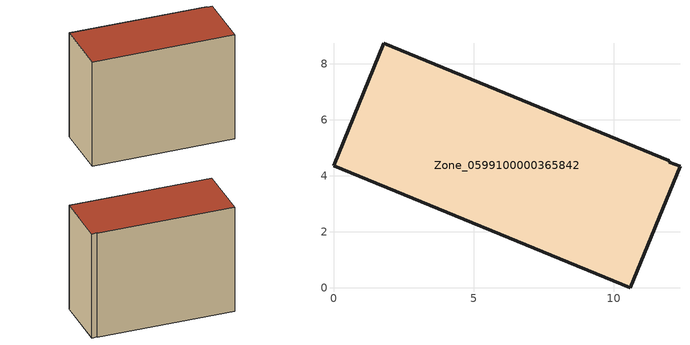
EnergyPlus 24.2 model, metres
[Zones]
Zone_0599100000365842
 floor ground (C_G): 12.37,4.33 10.58,0 0,4.36 1.8,8.73 11.99,4.54 11.98,4.49 z0
 wall outside (C_F): 0,4.36 10.58,0 12.37,4.33 11.98,4.49 11.99,4.54 1.8,8.73 0,4.36 z0:8.93
 roof outside (C_R): 10.58,0 12.37,4.33 11.98,4.49 11.99,4.54 1.8,8.73 0,4.36 z8.93
[BUILDING]
Pand.0599100000365842: North Axis=0; Terrain=City; Loads Convergence Tolerance Value=0.04; Temperature Convergence Tolerance Value=0.4; Solar Distribution=FullExterior; Maximum Number of Warmup Days=25; Minimum Number of Warmup Days=1
[Site:Location]
Rotterdam.The.Hague.AP_ZH_NLD Design_Conditions: Latitude=51.96; Longitude=4.45; Time Zone=1; Elevation=-4.5
[SITE:GROUNDTEMPERATURE:BUILDINGSURFACE]
18, 18, 18, 18, 18, 18, 18, 18, 18, 18, 18, 18
[MATERIAL] Thermal Absorptance=0.9; Solar Absorptance=0.7; Visible Absorptance=0.7
Name | Roughness | Thickness | Conductivity | Density | Specific Heat
G.TI.1992-2005 | MediumSmooth | 0.15 | 0.06 | 540 | 1210
F.TI.1992-2005 | Rough | 0.3 | 0.12 | 1920 | 840
R.TI.1992-2005 | MediumRough | 0.2 | 0.08 | 1500 | 1000
[CONSTRUCTION]
C_G: G.TI.1992-2005
C_F: F.TI.1992-2005
C_R: R.TI.1992-2005
[ZONE]
Zone_0599100000365842: Type=1; Multiplier=1; Ceiling Height=Autocalculate; Volume=Autocalculate; Floor Area=autocalculate; Part of Total Floor Area=Yes
[ZONEINFILTRATION:DESIGNFLOWRATE]
Infil_Zone_0599100000365842: Zone or ZoneList or Space or SpaceList=Zone_0599100000365842; Schedule=AlwaysOn; Design Flow Rate Calculation Method=Flow/Area; Flow Rate per Floor Area=0.0015; Constant Term Coefficient=1; Temperature Term Coefficient=0; Velocity Term Coefficient=0; Velocity Squared Term Coefficient=0
[HVACTEMPLATE:ZONE:IDEALLOADSAIRSYSTEM]
Zone_0599100000365842: Maximum Heating Supply Air Temperature=50; Minimum Cooling Supply Air Temperature=13; Maximum Heating Supply Air Humidity Ratio=0.0156; Minimum Cooling Supply Air Humidity Ratio=0.0077; Heating Limit=NoLimit; Cooling Limit=NoLimit; Dehumidification Control Type=ConstantSensibleHeatRatio; Cooling Sensible Heat Ratio=0.7; Dehumidification Setpoint=60; Humidification Control Type=None; Humidification Setpoint=30; Outdoor Air Method=None; Outdoor Air Flow Rate per Person=0.00944; Outdoor Air Flow Rate per Zone Floor Area=0; Outdoor Air Flow Rate per Zone=0; Demand Controlled Ventilation Type=None; Outdoor Air Economizer Type=NoEconomizer; Heat Recovery Type=None; Sensible Heat Recovery Effectiveness=0.7; Latent Heat Recovery Effectiveness=0.65
[ZONECONTROL:THERMOSTAT]
ThermostatControl_Zone_0599100000365842: Zone or ZoneList=Zone_0599100000365842; Control Type Schedule=DualSetpointControlType; Control 1=Thermostat_Zone_0599100000365842; Temperature Difference Between Cutout And Setpoint=0
[THERMOSTATSETPOINT:DUALSETPOINT]
Thermostat_Zone_0599100000365842: Heating Setpoint Temperature Schedule=HeatingSetpoint_Zone_0599100000365842; Cooling Setpoint Temperature Schedule=CoolingSetpoint_Zone_0599100000365842
[SCHEDULE:COMPACT]
HeatingSetpoint_Zone_0599100000365842: Through: 12/31, For: AllDays, Until: 24:00, 21
CoolingSetpoint_Zone_0599100000365842: Through: 12/31, For: AllDays, Until: 24:00, 24
DualSetpointControlType: Through: 12/31, For: AllDays, Until: 24:00, 4
AlwaysOn: Through: 12/31, For: AllDays, Until: 24:00, 1
